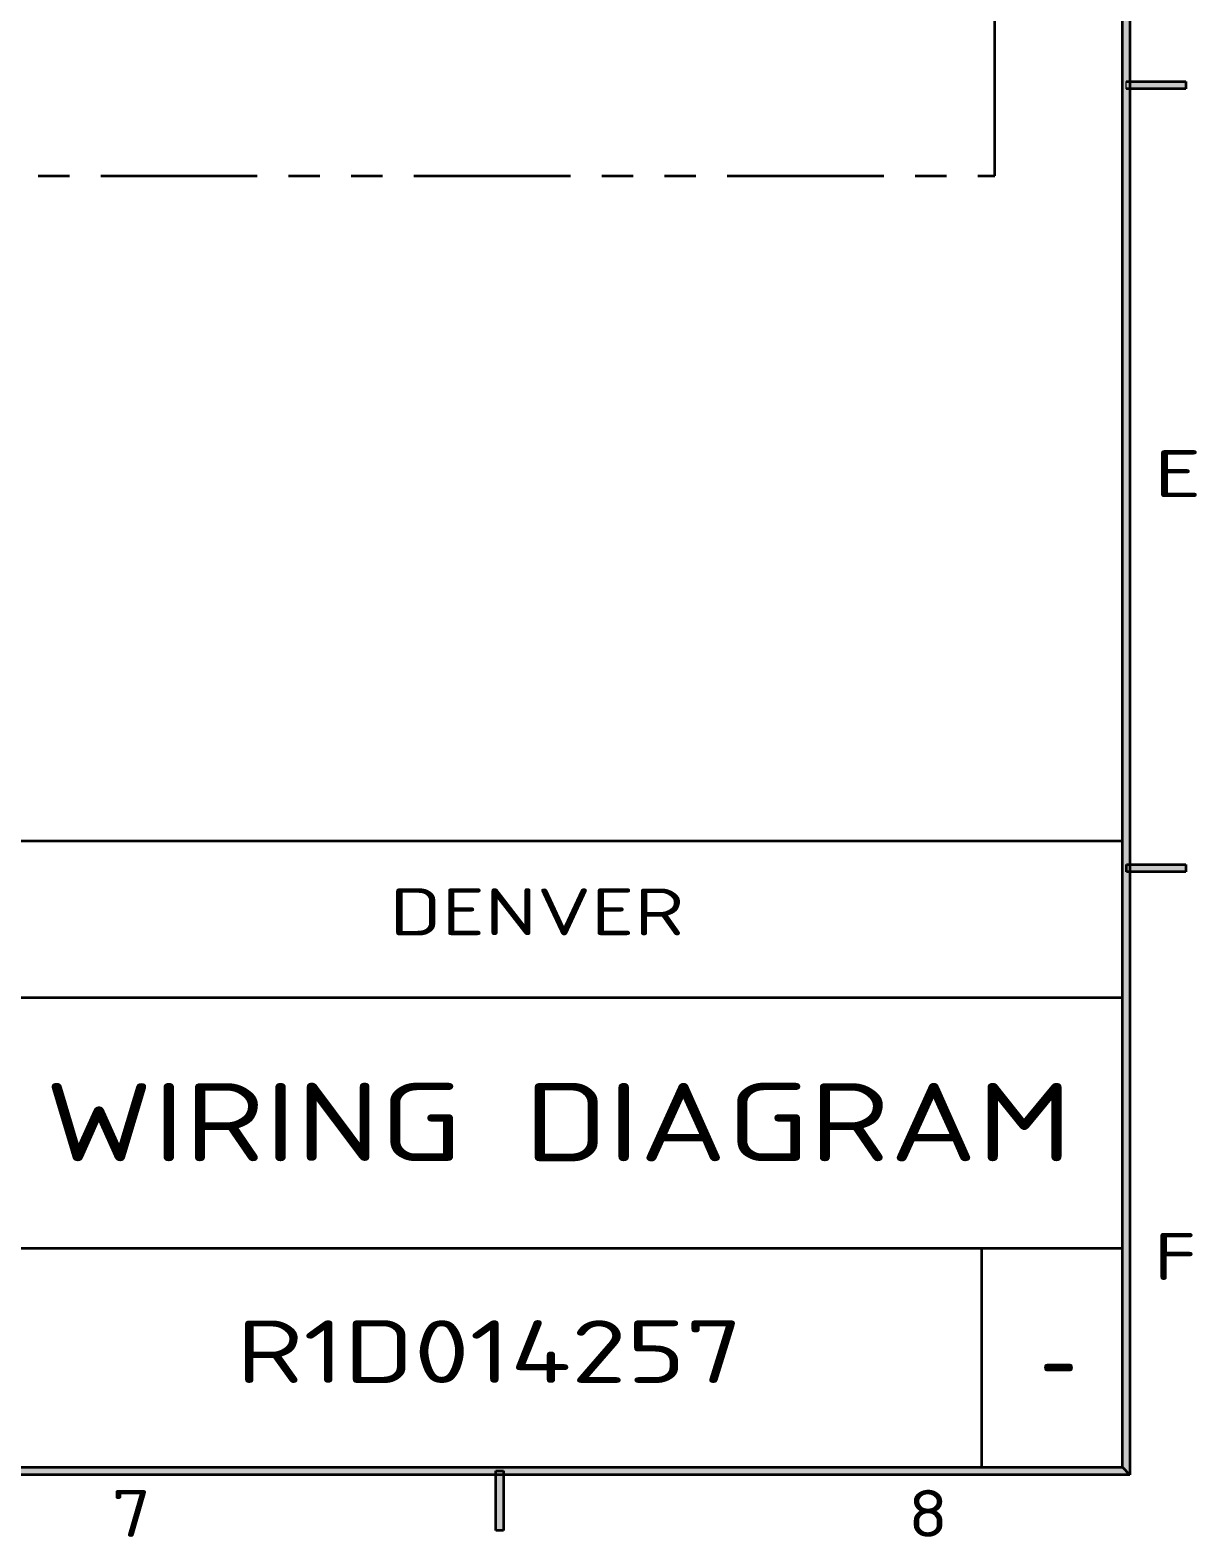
# Model space of a CAD drawing. Extents: x 23 to 417, y 3 to 294.
# Drawn here: x 340 to 414.5, y 5.8 to 102 of the extents above; entities that cross this region are included whole.
import ezdxf
from ezdxf.enums import TextEntityAlignment as Align

# ---------------------------------------------------------------- set-up
doc = ezdxf.new("R2010")
doc.units = 0
doc.linetypes.add('PHANTOM', pattern=[20, 10, -2, 2, -2, 2, -2])
doc.layers.get('0').update_dxf_attribs({"lineweight": 13})
for name, color, linetype, lineweight in [('1', 7, 'Continuous', 13), ('3', 7, 'Continuous', 13), ('5', 7, 'Continuous', 13)]:
    doc.layers.add(name, color=color, linetype=linetype, lineweight=lineweight)
doc.styles.get("Standard").update_dxf_attribs({"font": 'isocp.shx'})

# ---------------------------------------------------------------- blocks, each defined once
blk = doc.blocks.new('BLOCK12')
at = {"layer": '5', "color": 7, "lineweight": 13}
blk.add_text('WIRING DIAGRAM', height=5, dxfattribs=at).set_placement((340.96, 29.783), (406.537, 29.783), align=Align.FIT)
blk = doc.blocks.new('BLOCK13')
at = {"layer": '5', "color": 7, "lineweight": 13}
blk.add_text('R1D014257', height=4, dxfattribs=at).set_placement((353.196, 15.623), (385.504, 15.623), align=Align.FIT)
blk = doc.blocks.new('BLOCK15')
at = {"color": 7, "lineweight": 13}
blk.add_text('-', height=5, dxfattribs=at).set_placement((404.512, 14.623), (406.838, 14.623), align=Align.FIT)
blk = doc.blocks.new('BLOCK20')
at = {"layer": '3', "color": 7, "lineweight": 13}
blk.add_text('E', height=3, dxfattribs=at).set_placement((411.772, 72.192), (414.81, 72.192), align=Align.FIT)
blk = doc.blocks.new('BLOCK21')
at = {"layer": '3', "color": 7, "lineweight": 13}
blk.add_text('F', height=3, dxfattribs=at).set_placement((411.778, 22.192), (414.508, 22.192), align=Align.FIT)
blk = doc.blocks.new('BLOCK22')
at = {"layer": '3', "color": 7, "lineweight": 13}
blk.add_text('8', height=3, dxfattribs=at).set_placement((396.08, 5.792), (398.618, 5.792), align=Align.FIT)
blk = doc.blocks.new('BLOCK23')
at = {"layer": '3', "color": 7, "lineweight": 13}
blk.add_text('7', height=3, dxfattribs=at).set_placement((345.223, 5.792), (347.761, 5.792), align=Align.FIT)
blk = doc.blocks.new('BLOCK44')
at = {"layer": '5', "color": 7, "lineweight": 13}
blk.add_text('DENVER', height=3, dxfattribs=at).set_placement((362.982, 44.21), (381.789, 44.21), align=Align.FIT)
blk = doc.blocks.new('BLOCK80')
at = {"layer": '3', "color": 7, "lineweight": 5}
blk.add_solid([(29.763, 9.762), (30.237, 10.238), (410.237, 9.762), (409.763, 10.238)], dxfattribs=at)
blk = doc.blocks.new('BLOCK81')
at = {"layer": '3', "color": 7, "lineweight": 5}
blk.add_solid([(410.237, 9.762), (409.763, 10.238), (410.237, 287.237), (409.763, 286.763)], dxfattribs=at)
blk = doc.blocks.new('BLOCK86')
at = {"layer": '3', "color": 7, "lineweight": 5}
blk.add_solid([(413.8, 98.262), (413.8, 98.738), (410, 98.262), (410, 98.738)], dxfattribs=at)
blk = doc.blocks.new('BLOCK87')
at = {"layer": '3', "color": 7, "lineweight": 5}
blk.add_solid([(413.806, 48.263), (413.806, 48.737), (410.006, 48.263), (410.006, 48.737)], dxfattribs=at)
blk = doc.blocks.new('BLOCK88')
at = {"layer": '3', "color": 7, "lineweight": 5}
blk.add_solid([(369.763, 6.2), (370.237, 6.2), (369.763, 10), (370.237, 10)], dxfattribs=at)

msp = doc.modelspace()

# ---------------------------------------------------------------- linework, layer by layer
at = {"color": 7, "lineweight": 35}
for p, q in [((230.762, 50.238), (409.762, 50.238)), ((337.762, 40.238), (409.762, 40.238)), ((337.762, 24.238), (409.762, 24.238))]:
    msp.add_line(p, q, dxfattribs=at)
at = {"color": 7, "lineweight": 35, "ltscale": 0.35}
msp.add_line((400.762, 24.238), (400.762, 10.238), dxfattribs=at)
at = {"layer": '1', "color": 7, "linetype": 'PHANTOM', "lineweight": 35}
for p, q in [((401.621, 92.716), (401.621, 223.844)), ((84.532, 92.716), (401.621, 92.716))]:
    msp.add_line(p, q, dxfattribs=at)
at = {"layer": '3', "color": 7, "lineweight": 35}
for p, q in [((409.762, 10.238), (409.762, 286.762)), ((410.238, 287.237), (410.238, 9.763)), ((410.238, 9.763), (29.763, 9.763)), ((30.238, 10.238), (409.762, 10.238))]:
    msp.add_line(p, q, dxfattribs=at)
at = {"layer": '3', "color": 7, "lineweight": 35, "ltscale": 0.095}
for p, q in [((410, 98.738), (413.8, 98.738)), ((413.8, 98.263), (410, 98.263)), ((410.006, 48.738), (413.806, 48.738)), ((413.806, 48.263), (410.006, 48.263)), ((369.762, 6.2), (369.762, 10)), ((370.238, 10), (370.238, 6.2))]:
    msp.add_line(p, q, dxfattribs=at)
at = {"layer": '3', "color": 7, "lineweight": 13, "ltscale": 0.011875}
msp.add_line((410, 98.263), (410, 98.738), dxfattribs=at)
at = {"layer": '3', "color": 7, "lineweight": 35, "ltscale": 0.011875}
for p, q in [((413.8, 98.738), (413.8, 98.263)), ((410.006, 48.263), (410.006, 48.738)), ((410.006, 48.263), (410.006, 48.738)), ((413.806, 48.738), (413.806, 48.263)), ((369.762, 10), (370.238, 10)), ((370.238, 6.2), (369.762, 6.2))]:
    msp.add_line(p, q, dxfattribs=at)
at = {"layer": '3', "color": 7, "lineweight": 35, "ltscale": 0.016794}
for p, q in [((410.238, 9.763), (409.762, 10.238)), ((409.762, 10.238), (410.238, 9.763)), ((410.238, 9.763), (409.762, 10.238)), ((409.762, 10.238), (410.238, 9.763))]:
    msp.add_line(p, q, dxfattribs=at)

# ---------------------------------------------------------------- block references
at = {"lineweight": 0}
msp.add_blockref('BLOCK15', (0, 0), dxfattribs=at)
at = {"layer": '3', "lineweight": 0}
for name in ['BLOCK81', 'BLOCK86', 'BLOCK20', 'BLOCK87', 'BLOCK21', 'BLOCK80', 'BLOCK88', 'BLOCK23', 'BLOCK22']:
    msp.add_blockref(name, (0, 0), dxfattribs=at)
at = {"layer": '5', "lineweight": 0}
for name in ['BLOCK44', 'BLOCK12', 'BLOCK13']:
    msp.add_blockref(name, (0, 0), dxfattribs=at)

doc.saveas('drawing.dxf')
